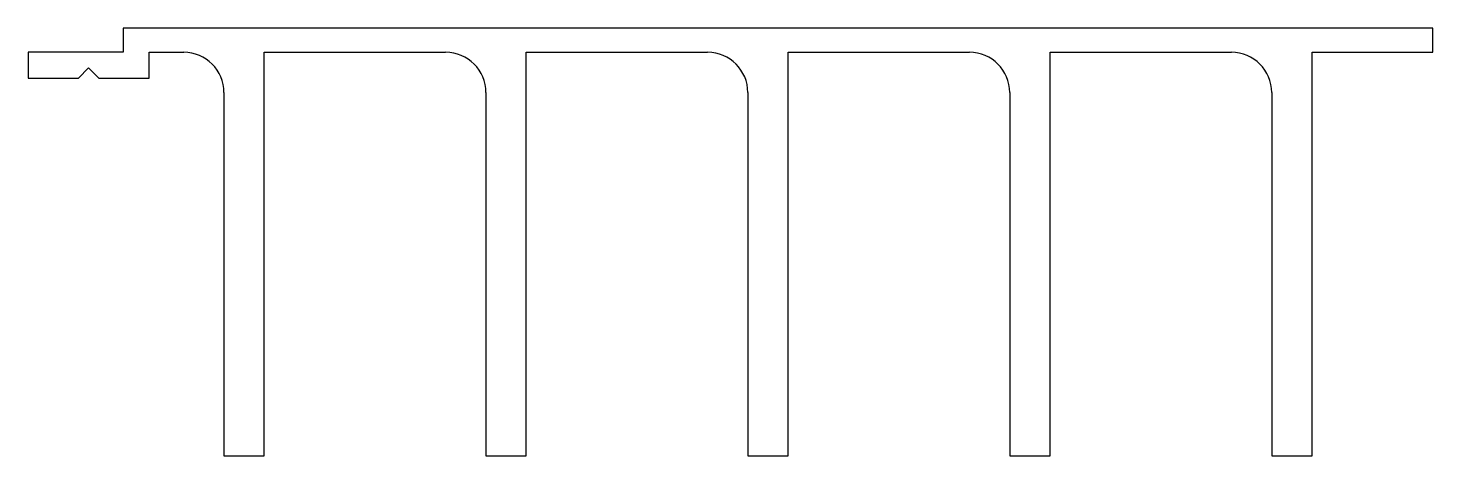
# Model space of a CAD drawing. Extents: x 2048 to 2222, y 1741 to 1794.
import ezdxf

# ---------------------------------------------------------------- set-up
doc = ezdxf.new("R2010")
doc.units = 0
doc.layers.get('0').update_dxf_attribs({"linetype": 'CONTINUOUS'})

msp = doc.modelspace()

# ---------------------------------------------------------------- linework, layer by layer
for p, q in [((2222.34, 1794.34), (2059.84, 1794.34)), ((2059.84, 1794.34), (2059.84, 1791.34)), ((2222.34, 1791.34), (2222.34, 1794.34)), ((2048.04, 1791.34), (2048.04, 1788.14)), ((2059.84, 1791.34), (2048.04, 1791.34)), ((2063.04, 1791.34), (2067.34, 1791.34)), ((2063.04, 1788.14), (2063.04, 1791.34)), ((2077.34, 1741.34), (2077.34, 1791.34)), ((2077.34, 1791.34), (2099.84, 1791.34)), ((2109.84, 1741.34), (2109.84, 1791.34)), ((2109.84, 1791.34), (2132.34, 1791.34)), ((2142.34, 1791.34), (2164.84, 1791.34)), ((2142.34, 1741.34), (2142.34, 1791.34)), ((2174.84, 1791.34), (2197.34, 1791.34)), ((2174.84, 1741.34), (2174.84, 1791.34)), ((2207.34, 1741.34), (2207.34, 1791.34)), ((2207.34, 1791.34), (2222.34, 1791.34)), ((2054.27, 1788.14), (2055.54, 1789.4)), ((2055.54, 1789.4), (2056.81, 1788.14)), ((2048.04, 1788.14), (2054.27, 1788.14)), ((2056.81, 1788.14), (2063.04, 1788.14)), ((2072.34, 1786.34), (2072.34, 1741.34)), ((2104.84, 1786.34), (2104.84, 1741.34)), ((2137.34, 1786.34), (2137.34, 1741.34)), ((2169.84, 1786.34), (2169.84, 1741.34)), ((2202.34, 1786.34), (2202.34, 1741.34)), ((2072.34, 1741.34), (2077.34, 1741.34)), ((2104.84, 1741.34), (2109.84, 1741.34)), ((2137.34, 1741.34), (2142.34, 1741.34)), ((2169.84, 1741.34), (2174.84, 1741.34)), ((2202.34, 1741.34), (2207.34, 1741.34))]:
    msp.add_line(p, q)
for centre, start in [((2067.34, 1786.34), 360), ((2099.84, 1786.34), 360), ((2132.34, 1786.34), 0), ((2164.84, 1786.34), 0), ((2197.34, 1786.34), 0)]:
    msp.add_arc(centre, 5, start, 90)

doc.saveas('drawing.dxf')
